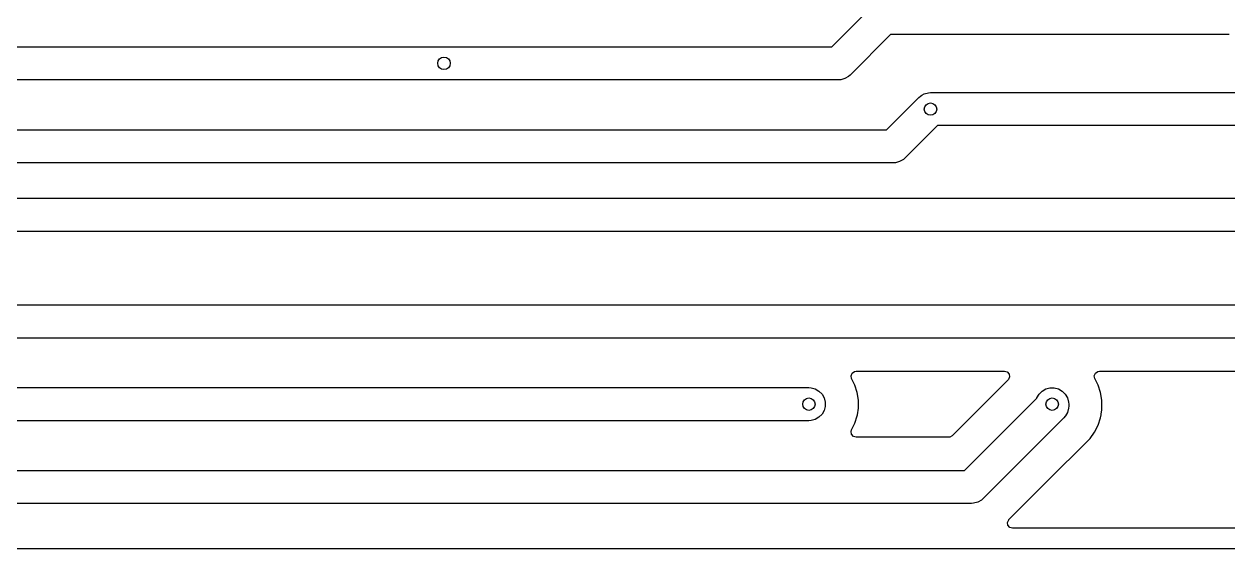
# Model space of a CAD drawing. Extents: x 44.5 to 133, y -119 to -55.5.
# Drawn here: x 74.71 to 103.82, y -119 to -106.31 of the extents above; entities that cross this region are included whole.
import ezdxf

# ---------------------------------------------------------------- set-up
doc = ezdxf.new("R2010")
doc.units = 0
doc.layers.add('BLACK', color=7, linetype='CONTINUOUS')

msp = doc.modelspace()

# ---------------------------------------------------------------- linework, layer by layer
at = {"layer": 'BLACK', "linetype": 'CONTINUOUS'}
for p, q in [((94.242014, -106.8562), (95.219357, -105.878857)), ((95.667886, -106.5617), (94.690543, -107.539043)), ((103.7986, -106.5617), (95.667886, -106.5617)), ((103.85081, -106.558278), (103.7986, -106.5617)), ((57.299486, -106.8562), (84.8663, -106.8562)), ((84.8663, -106.8562), (94.242014, -106.8562)), ((84.8663, -107.6562), (57.1338, -107.6562)), ((94.4077, -107.6562), (84.8663, -107.6562)), ((94.45991, -107.652778), (94.4077, -107.6562)), ((94.560774, -107.625752), (94.45991, -107.652778)), ((94.651205, -107.573541), (94.560774, -107.625752)), ((94.690543, -107.539043), (94.651205, -107.573541)), ((96.418616, -108.029242), (96.479227, -107.994248)), ((96.479227, -107.994248), (96.58009, -107.967222)), ((96.58009, -107.967222), (96.6323, -107.9638)), ((96.6323, -107.9638), (110.348714, -107.9638)), ((95.566114, -108.8643), (96.349457, -108.080958)), ((96.349457, -108.080958), (96.388795, -108.046459)), ((96.388795, -108.046459), (96.418616, -108.029242)), ((71.81, -108.8643), (95.566114, -108.8643)), ((96.797985, -108.7638), (96.014643, -109.547143)), ((110.5144, -108.7638), (96.797985, -108.7638)), ((95.7318, -109.6643), (71.81, -109.6643)), ((95.78401, -109.660878), (95.7318, -109.6643)), ((95.884874, -109.633852), (95.78401, -109.660878)), ((95.975305, -109.581641), (95.884874, -109.633852)), ((96.014643, -109.547143), (95.975305, -109.581641)), ((55.2285, -110.5203), (118.783714, -110.5203)), ((118.9494, -111.3203), (55.38718, -111.3203)), ((56.6434, -113.1), (123.843514, -113.1)), ((124.0092, -113.9), (56.2434, -113.9)), ((94.793139, -114.707128), (94.833137, -114.7005)), ((94.833137, -114.7005), (98.422373, -114.7005)), ((98.422373, -114.7005), (98.489412, -114.720185)), ((100.676139, -114.707128), (100.716137, -114.7005)), ((100.716137, -114.7005), (124.103686, -114.7005)), ((94.709756, -114.812126), (94.736032, -114.747385)), ((94.722652, -114.880795), (94.709756, -114.812126)), ((94.803345, -115.039163), (94.722652, -114.880795)), ((94.736032, -114.747385), (94.793139, -114.707128)), ((98.510054, -114.912181), (97.159055, -116.263181)), ((98.489412, -114.720185), (98.535167, -114.772989)), ((98.516086, -114.905703), (98.510054, -114.912181)), ((98.545111, -114.842147), (98.516086, -114.905703)), ((98.535167, -114.772989), (98.545111, -114.842147)), ((100.592756, -114.812126), (100.619032, -114.747385)), ((100.605652, -114.880795), (100.592756, -114.812126)), ((100.686345, -115.039163), (100.605652, -114.880795)), ((100.619032, -114.747385), (100.676139, -114.707128)), ((58.3911, -115.1), (93.6908, -115.1)), ((93.6908, -115.1), (93.74301, -115.103422)), ((93.74301, -115.103422), (93.843873, -115.130448)), ((93.843873, -115.130448), (93.934305, -115.182659)), ((93.934305, -115.182659), (94.008141, -115.256495)), ((94.008141, -115.256495), (94.060352, -115.346927)), ((94.86174, -115.218881), (94.803345, -115.039163)), ((94.8913, -115.405513), (94.86174, -115.218881)), ((99.204248, -115.346927), (99.256459, -115.256495)), ((99.256459, -115.256495), (99.330295, -115.182659)), ((99.330295, -115.182659), (99.420727, -115.130448)), ((99.420727, -115.130448), (99.52159, -115.103422)), ((99.52159, -115.103422), (99.62601, -115.103422)), ((99.62601, -115.103422), (99.726873, -115.130448)), ((99.726873, -115.130448), (99.817305, -115.182659)), ((99.817305, -115.182659), (99.891141, -115.256495)), ((99.891141, -115.256495), (99.943352, -115.346927)), ((100.74474, -115.218881), (100.686345, -115.039163)), ((100.7743, -115.405513), (100.74474, -115.218881)), ((94.060352, -115.346927), (94.087378, -115.44779)), ((94.087378, -115.55221), (94.060352, -115.653073)), ((94.087378, -115.44779), (94.087378, -115.55221)), ((94.8913, -115.594486), (94.8913, -115.405513)), ((97.454314, -117.1), (99.203098, -115.351216)), ((99.203098, -115.351216), (99.204248, -115.346927)), ((99.943352, -115.346927), (99.970378, -115.44779)), ((99.970378, -115.44779), (99.9738, -115.5)), ((99.9738, -115.5462), (99.970378, -115.59841)), ((99.9738, -115.5), (99.9738, -115.5462)), ((100.7743, -115.640685), (100.7743, -115.405513)), ((93.843873, -115.869552), (93.74301, -115.896578)), ((93.934305, -115.817341), (93.843873, -115.869552)), ((94.008141, -115.743505), (93.934305, -115.817341)), ((94.060352, -115.653073), (94.008141, -115.743505)), ((94.803347, -115.960832), (94.86174, -115.781118)), ((94.86174, -115.781118), (94.865449, -115.7577)), ((94.865449, -115.7577), (94.8913, -115.594486)), ((99.856642, -115.829043), (97.902843, -117.782843)), ((99.891141, -115.789705), (99.856642, -115.829043)), ((99.896099, -115.781118), (99.891141, -115.789705)), ((99.943352, -115.699273), (99.896099, -115.781118)), ((99.970378, -115.59841), (99.943352, -115.699273)), ((100.686347, -116.007032), (100.74474, -115.827318)), ((100.74474, -115.827318), (100.755766, -115.757701)), ((100.755766, -115.757701), (100.759472, -115.734297)), ((100.759472, -115.734297), (100.7743, -115.640685)), ((93.6908, -115.9), (58.3911, -115.9)), ((93.74301, -115.896578), (93.6908, -115.9)), ((94.710399, -116.157853), (94.722652, -116.119205)), ((94.720343, -116.227011), (94.710399, -116.157853)), ((94.722652, -116.119205), (94.803345, -115.960836)), ((94.803345, -115.960835), (94.803347, -115.960832)), ((94.803345, -115.960836), (94.803345, -115.960835)), ((100.60056, -116.175399), (100.686347, -116.007032)), ((94.766098, -116.279815), (94.720343, -116.227011)), ((94.833137, -116.2995), (94.766098, -116.279815)), ((97.071374, -116.2995), (94.833137, -116.2995)), ((97.097732, -116.296666), (97.071374, -116.2995)), ((97.159055, -116.263181), (97.097732, -116.296666)), ((99.412251, -117.405513), (100.48949, -116.328274)), ((100.48949, -116.328274), (100.60056, -116.175399)), ((64.2758, -117.1), (97.454314, -117.1)), ((98.529945, -118.287819), (99.412251, -117.405513)), ((97.62, -117.9), (64.2758, -117.9)), ((97.67221, -117.896578), (97.62, -117.9)), ((97.773074, -117.869552), (97.67221, -117.896578)), ((97.863505, -117.817341), (97.773074, -117.869552)), ((97.902843, -117.782843), (97.863505, -117.817341)), ((98.494888, -118.357853), (98.523913, -118.294297)), ((98.504832, -118.427011), (98.494888, -118.357853)), ((98.550587, -118.479815), (98.504832, -118.427011)), ((98.523913, -118.294297), (98.529945, -118.287819)), ((98.617626, -118.4995), (98.550587, -118.479815)), ((132.3755, -118.4995), (98.617626, -118.4995)), ((133, -119), (44.5, -119))]:
    msp.add_line(p, q, dxfattribs=at)
at = {"layer": 'BLACK'}
for centre in [(84.8663, -107.2562), (96.6323, -108.3638), (93.6908, -115.5), (99.5738, -115.5)]:
    msp.add_circle(centre, 0.15, dxfattribs=at)
at = {"layer": 'WHITE'}
for centre in [(84.8663, -107.2562), (96.6323, -108.3638), (93.6908, -115.5), (99.5738, -115.5)]:
    msp.add_circle(centre, 0.15, dxfattribs=at)

doc.saveas('drawing.dxf')
